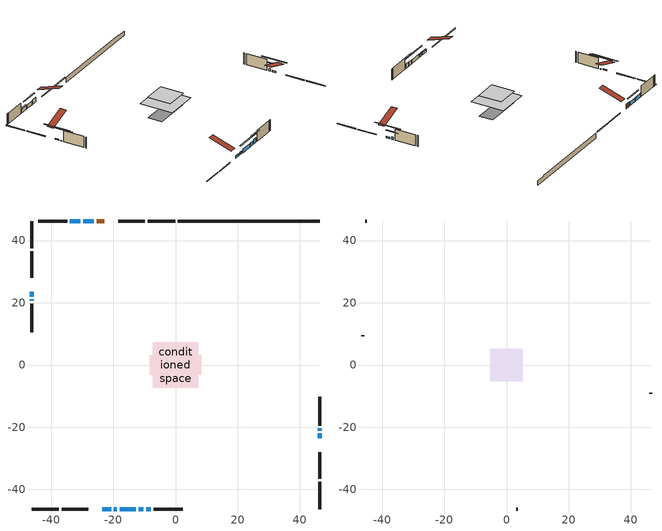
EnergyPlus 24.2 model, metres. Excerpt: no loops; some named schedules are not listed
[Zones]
conditioned space
 floor adiabatic (AdiabaticFloorConstruction): -7.32,-7.32 -7.32,7.32 7.32,7.32 7.32,-7.32 z2.96
 floor foundation (Slab1 construction): -8.27,-3.11 -8.27,3.11 8.27,3.11 8.27,-3.11 z-1.8
 wall outside (RimJoist1 construction): -0.16,46.29 -8.88,46.29 / -46.29,-46.29 -37.57,-46.29 / -46.29,46.29 -46.29,37.57 / 46.29,-46.29 46.29,-37.57 z0.52:0.82
 wall outside (RimJoist2 construction): -9.81,46.29 -18.35,46.29 / -36.64,-46.29 -28.1,-46.29 / -46.29,36.64 -46.29,28.1 / 46.29,-36.64 46.29,-28.1 z0.52:0.82
 wall outside (AdiabaticWallConstruction 1): -22.88,46.29 -25.37,46.29 z0.52:2.55
 wall outside (AdiabaticWallConstruction): -26.3,46.29 -29.64,46.29 / -30.57,46.29 -33.92,46.29 / -11.78,-46.29 -10.33,-46.29 z0.52:2.15; -23.57,-46.29 -20.72,-46.29 / -19.79,-46.29 -18.82,-46.29 z0.52:1.54; 46.29,-23.57 46.29,-21.99 / -46.29,23.57 -46.29,21.99 z0.52:1.11; -46.29,21.07 -46.29,20.66 z0.52:0.78; -17.9,-46.29 -12.71,-46.29 z0.52:2.14; -9.41,-46.29 -7.88,-46.29 z0.52:2.53; 46.29,-21.07 46.29,-20.38 z0.52:1.51
 wall outside (Wall1 construction): -34.84,46.29 -44.07,46.29 / -6.95,-46.29 2.28,-46.29 / -46.29,19.73 -46.29,10.5 / 46.29,-19.45 46.29,-10.22 z0.52:5.4
 wall foundation (FoundationWall1 construction): 0.77,46.29,-1.8 0.77,46.29,0.52 41.74,46.29,0.52 41.74,46.29,0.09 46.29,46.29,0.09 46.29,46.29,-1.8
 window (WindowConstruction): -26.3,46.29 -29.64,46.29 z0.52:2.14
 window (WindowConstruction 5): -30.57,46.29 -33.92,46.29 z0.52:2.14
 window (WindowConstruction 6): -23.57,-46.29 -20.72,-46.29 z0.52:1.53
 window (WindowConstruction 7): -19.79,-46.29 -18.82,-46.29 z0.52:1.53
 window (WindowConstruction 8): 46.29,-23.57 46.29,-22 z0.52:1.11
 window (WindowConstruction 9): -46.29,23.57 -46.29,22 z0.52:1.11
 window (WindowConstruction 10): -46.29,21.07 -46.29,20.66 z0.52:0.77
 window (WindowConstruction 1): -17.9,-46.29 -12.71,-46.29 z0.52:2.14
 window (WindowConstruction 2): -11.78,-46.29 -10.33,-46.29 z0.52:2.14
 window (WindowConstruction 3): -9.4,-46.29 -7.88,-46.29 z0.52:2.53
 window (WindowConstruction 4): 46.29,-21.07 46.29,-20.38 z0.52:1.51
 door (Door): -22.88,46.29 -25.37,46.29 z0.52:2.55
 ceiling adiabatic (AdiabaticFloorConstruction): 7.32,-7.32 7.32,7.32 -7.32,7.32 -7.32,-7.32 z2.96
attic - vented
 floor to conditioned space (Floor1 construction Reversed): -5.22,-5.22 -5.22,5.22 5.22,5.22 5.22,-5.22 z5.4
 wall outside (Wall3 construction): -45,46.29 -45.36,46.29 / 3.21,-46.29 3.56,-46.29 / -46.29,9.58 -46.29,9.22 / 46.29,-9.29 46.29,-8.93 z0.52:5.4
 roof outside (Roof1 construction): -21.95,46.29,5.4 -21.95,36.13,8.78 -19.27,36.13,8.78 -19.27,46.29,5.4; -24.5,-46.29,5.4 -24.5,-36.13,8.78 -27.17,-36.13,8.78 -27.17,-46.29,5.4; -46.29,24.5,5.4 -36.13,24.5,8.78 -36.13,27.17,8.78 -46.29,27.17,5.4; 46.29,-24.5,5.4 36.13,-24.5,8.78 36.13,-27.17,8.78 46.29,-27.17,5.4
shading: -32.22,46.29 -23.72,46.29 -23.72,46.7 -32.22,46.7 z4.72; -34.12,46.29 -30.37,46.29 -30.37,46.7 -34.12,46.7 z2.35; -20.52,-46.29 -23.77,-46.29 -23.77,-46.7 -20.52,-46.7 z1.74; -18.62,-46.29 -19.99,-46.29 -19.99,-46.7 -18.62,-46.7 z1.74; 46.29,-16.93 46.29,-28.64 46.7,-28.64 46.7,-16.93 z6.17; -46.29,16.93 -46.29,28.64 -46.7,28.64 -46.7,16.93 z6.17; -46.29,15.59 -46.29,26.13 -46.7,26.13 -46.7,15.59 z5.84; -10.13,-46.29 -20.47,-46.29 -20.47,-46.7 -10.13,-46.7 z4.72; -7.76,-46.29 -14.36,-46.29 -14.36,-46.7 -7.76,-46.7 z4.72; -5.3,-46.29 -11.98,-46.29 -11.98,-46.7 -5.3,-46.7 z5.1; 46.29,-17.8 46.29,-23.64 46.7,-23.64 46.7,-17.8 z4.09
[Building]
Building 1: Terrain=Suburbs
[Site:Location]
Toronto Intl AP_ON: Latitude {deg}=43.68; Longitude {deg}=-79.63; Time Zone {hr}=-5; Elevation {m}=173; Keep Site Location Information=Yes
[Site:GroundTemperature:Shallow]
4.59119, 2.66285, 2.50842, 3.42352, 7.09712, 10.7536, 13.9236, 15.9317, 16.1023, 14.4691, 11.3799, 7.83558
[Site:WaterMainsTemperature]
Calculation Method=Schedule; Temperature Schedule=mains temperature schedule
[Material] Roughness=Rough; Thermal Absorptance=0.9
Name | Thickness {m} | Conductivity {W/m-K} | Density {kg/m3} | Specific Heat {J/kg-K} | Solar Absorptance | Visible Absorptance
asphalt or fiberglass shingles | 0.00635 | 0.162714 | 1121.4 | 1465.45 | 0.4 | 0.4
ceiling loosefill ins | 0.169333 | 0.0480833 | 16.02 | 1046.75 | 0.7 | 0.7
ceiling stud and cavity | 0.1397 | 0.105082 | 65.682 | 1177.47 | 0.7 | 0.7
concrete 4.0 in. | 0.1016 | 1.803125 | 2242.8 | 837.4 | 0.7 | 0.7
concrete 8.0 in. | 0.2032 | 1.803125 | 2242.8 | 837.4 | 0.7 | 0.7
door material | 0.04445 | 0.053851 | 512.64 | 1214.23 | 0.7 | 0.7
exterior vertical ins | 0.0681182 | 0.029427 | 32.04 | 1214.23 | 0.7 | 0.7
floor covering | 0.0127 | 0.0433444 | 54.468 | 1339.84 | 0.6 | 0.6
floor rigid ins; wall rigid ins | 0.512978 | 0.029427 | 32.04 | 1214.23 | 0.7 | 0.7
floor stud and cavity | 0.1397 | 1.75129 | 37.0049 | 1207.88 | 0.7 | 0.7
furniture material conditioned space 1 | 0.1524 | 0.115458 | 640.8 | 1214.23 | 0.6 | 0.6
gypsum board | 0.0127 | 0.160291 | 801 | 837.4 | 0.6 | 0.6
gypsum board 1 | 0.0127 | 0.160291 | 801 | 837.4 | 0.7 | 0.7
osb sheathing 0.5 in. | 0.0127 | 0.115458 | 512.64 | 1214.23 | 0.7 | 0.7
osb sheathing 0.75 in. | 0.01905 | 0.115458 | 512.64 | 1214.23 | 0.7 | 0.7
osb sheathing 2.0 in. | 0.0508 | 0.115458 | 512.64 | 1214.23 | 0.7 | 0.7
rim joist stud and cavity | 0.0508 | 0.0451784 | 125.044 | 1163.47 | 0.6 | 0.6
rim joist stud and cavity 1 | 0.0508 | 0.0290657 | 125.044 | 1163.47 | 0.6 | 0.6
wall stud and cavity | 0.1397 | 0.0896479 | 139.0536 | 1170.24 | 0.7 | 0.7
wall stud and cavity 1 | 0.0889 | 6.9971 | 50.32683 | 1063.81 | 0.6 | 0.6
wall stud and cavity 2 | 0.0889 | 0.380278 | 52.3479 | 1209.89 | 0.7 | 0.7
wall stud and cavity 3 | 0.0889 | 0.391764 | 83.0341 | 1211.67 | 0.7 | 0.7
wood siding | 0.0254 | 0.102417 | 544.68 | 1172.36 | 0.4 | 0.4
wood siding 1 | 0.00254 | 0.102417 | 544.68 | 1172.36 | 0.4 | 0.4
wood siding 2; wood siding 3; wood siding 4 | 0.0254 | 0.102417 | 544.68 | 1172.36 | 0.7 | 0.7
[WindowMaterial:SimpleGlazingSystem]
Name | U-Factor {W/m2-K} | Solar Heat Gain Coefficient
WindowMaterial | 3.310274 | 0.62
WindowMaterial 1 | 3.29721 | 0.69
WindowMaterial 2 | 3.29835 | 0.68
WindowMaterial 3 | 4.33856 | 0.68
WindowMaterial 4 | 3.30573 | 0.62
WindowMaterial 5 | 3.30232 | 0.66
WindowMaterial 6 | 3.30346 | 0.65
WindowMaterial 7 | 3.30573 | 0.59
WindowMaterial 8 | 3.26655 | 0.43
[Construction]
AdiabaticFloorConstruction: floor stud and cavity, floor rigid ins, osb sheathing 0.75 in., floor covering
AdiabaticWallConstruction: wood siding 3, wall rigid ins, wall stud and cavity 2, gypsum board
AdiabaticWallConstruction 1: wood siding 4, wall rigid ins, wall stud and cavity 2, gypsum board
Door: door material
Floor1 construction Reversed: gypsum board, ceiling stud and cavity, ceiling loosefill ins
FoundationWall1 construction: concrete 8.0 in., gypsum board 1
furniture construction conditioned space 1: furniture material conditioned space 1
PartitionWallConstruction: gypsum board, wall stud and cavity 3, gypsum board
RimJoist1 construction: wood siding 2, osb sheathing 2.0 in., rim joist stud and cavity
RimJoist2 construction: wood siding 2, osb sheathing 2.0 in., rim joist stud and cavity 1
Roof1 construction: asphalt or fiberglass shingles
Slab1 construction: concrete 4.0 in.
Wall1 construction: wood siding, osb sheathing 0.5 in., wall stud and cavity, gypsum board
Wall3 construction: wood siding 1, wall stud and cavity 1
WindowConstruction; WindowConstruction 5: WindowMaterial
WindowConstruction 1: WindowMaterial 1
WindowConstruction 10: WindowMaterial 8
WindowConstruction 2: WindowMaterial 2
WindowConstruction 3: WindowMaterial 3
WindowConstruction 4: WindowMaterial 4
WindowConstruction 6: WindowMaterial 5
WindowConstruction 7: WindowMaterial 6
WindowConstruction 8; WindowConstruction 9: WindowMaterial 7
[Zone] Multiplier=1; Part of Total Floor Area=Yes
Name | Volume {m3}
attic - vented | 59.8125
conditioned space | 784.8
[Space]
Name | Zone | Volume {m3}
attic - vented 1 | attic - vented | 59.8125
conditioned space 1 | conditioned space | 784.8
[ZoneInfiltration:EffectiveLeakageArea]
infil attic - vented 1: Zone or Space=attic - vented 1; Schedule=Always On Discrete; Effective Air Leakage Area {cm2}=4502.07; Stack Coefficient=0.000574617; Wind Coefficient=1.61961e-05
[ZoneMixing]
whole house fan mix: Zone or Space=attic - vented; Schedule=Always On Continuous; Design Flow Rate Calculation Method=Flow/Zone; Design Flow Rate {m3/s}=0; Source Zone or Space=conditioned space
[SurfaceProperty:ExposedFoundationPerimeter]
Slab1: Exposed Perimeter Calculation Method=TotalExposedPerimeter; Total Exposed Perimeter {m}=45.518
[InternalMass] Zone or ZoneList=conditioned space; Space or SpaceList=conditioned space 1
Name | Construction | Surface Area {m2}
furniture mass conditioned space 1 | furniture construction conditioned space 1 | 126.92
partition wall mass | PartitionWallConstruction | 317.3
[Lights]
interior lighting: Zone or ZoneList or Space or SpaceList=conditioned space 1; Schedule=interior lighting schedule; Design Level Calculation Method=LightingLevel; Lighting Level {W}=343.2; Return Air Fraction=0; Fraction Radiant=0.6; Fraction Visible=0.2; Fraction Replaceable=1
[People]
occupants: Zone or ZoneList or Space or SpaceList=conditioned space 1; Number of People Schedule=occupants schedule; Number of People Calculation Method=People; Number of People=3; Fraction Radiant=0.314171; Sensible Heat Fraction=0.56303; Activity Level Schedule=occupants activity schedule; Carbon Dioxide Generation Rate {m3/s-W}=0; Enable ASHRAE 55 Comfort Warnings=No; Mean Radiant Temperature Calculation Type=EnclosureAveraged
[ElectricEquipment] Zone or ZoneList or Space or SpaceList=conditioned space 1; Design Level Calculation Method=EquipmentLevel
Name | Schedule | Design Level {W} | Fraction Latent | Fraction Radiant | Fraction Lost
clothes dryer | clothes dryer schedule | 140.772 | 0.015 | 0.081 | 0.85
clothes washer | clothes washer schedule | 32.1985 | 0.03 | 0.162 | 0.7
cooking range | cooking range schedule | 215.147 | 0.08 | 0.432 | 0.2
dishwasher | dishwasher schedule | 66.8632 | 0.3 | 0.18 | 0.4
fridge | fridge schedule | 72.9452 | 0 | 0.6 | 0
mech vent house fan | mech vent house fan schedule | 0 | 0 | 0 | 1
mech vent house fan cfis | mech vent house fan cfis schedule | 0 | 0 | 0 | 0
misc plug loads | misc plug loads schedule | 494.7 | 0.045 | 0.513 | 0.1
whole house fan | Always On Discrete | 0 | 0 | 0 | 1
[OtherEquipment] Zone or ZoneList or Space or SpaceList=conditioned space 1; Design Level Calculation Method=EquipmentLevel
Name | Fuel Type | Schedule | Design Level {W} | Fraction Latent | Fraction Radiant | Fraction Lost
clothes dryer 1 | Electricity | clothes dryer schedule | 0 | 0.015 | 0.081 | 0.85
cooking range 1 | Electricity | cooking range schedule | 0 | 0.08 | 0.432 | 0.2
general water use latent | None | general water use schedule | 62.594 | 1 | 0 | 0
general water use sensible | None | general water use schedule | -61.6891 | 0 | 0.6 | 0
mech vent house fan latent load | None | Always On Discrete | 0 | 1 | 0 | 0
mech vent house fan sensible load | None | Always On Discrete | 0 | 0 | 0 | 0
water heater energy adjustment1 | NaturalGas | Always On Discrete | 0.01 | 0 | 0 | 1
[ZoneInfiltration:DesignFlowRate] Zone or ZoneList or Space or SpaceList=conditioned space 1; Schedule=Always On Discrete; Design Flow Rate Calculation Method=Flow/Zone; Design Flow Rate {m3/s}=0
infil flow; natural vent flow; whole house fan flow
[AvailabilityManager:Scheduled]
central ac and furnace airloop Availability Manager: Schedule=Always On Discrete
[Foundation:Kiva]
Foundation Kiva 1: Initial Indoor Air Temperature {C}=18; Wall Height Above Grade {m}=0.519989; Wall Depth Below Slab {m}=0.2032; Custom Block Material Name 1=exterior vertical ins; Custom Block Depth 1 {m}=2.31999; Custom Block X Position 1 {m}=0.2159; Custom Block Z Position 1 {m}=0
[Foundation:Kiva:Settings]
Soil Conductivity {W/m-K}=0.849921; Soil Density {kg/m3}=1842.3; Soil Specific Heat {J/kg-K}=418.7; Ground Solar Absorptivity=0.9; Ground Thermal Absorptivity=0.9; Ground Surface Roughness {m}=0.03; Far-Field Width {m}=40; Deep-Ground Boundary Condition=ZeroFlux; Deep-Ground Depth {m}=40; Minimum Cell Dimension {m}=0.2; Maximum Cell Growth Coefficient=3; Simulation Timestep=Timestep
[Exterior:Lights]
exterior lighting: Schedule=exterior lighting schedule; Design Level {W}=75.6
[EnergyManagementSystem:GlobalVariable]
central_ac_and_furnace_airloop_Fan_RTF
infil_program_Qfan
infil_program_Qinf
natural_vent_program_Qnv
natural_vent_program_Qwhf
[EnergyManagementSystem:Sensor]
Name | Output:Variable or Output:Meter Index Key | Output:Variable or Output:Meter
airflow_gain | infil flow | Infiltration Sensible Heat Gain Energy
airflow_gain_1 | natural vent flow | Infiltration Sensible Heat Gain Energy
airflow_gain_2 | whole house fan flow | Infiltration Sensible Heat Gain Energy
airflow_loss | infil flow | Infiltration Sensible Heat Loss Energy
airflow_loss_1 | natural vent flow | Infiltration Sensible Heat Loss Energy
airflow_loss_2 | whole house fan flow | Infiltration Sensible Heat Loss Energy
clg_load_cond |  | Cooling:EnergyTransfer:Zone:CONDITIONED SPACE
clg_sp_s; clg_sp_s_1 | cooling setpoint | Schedule Value
clothes_dryer_exhaust_0_sch_s | clothes dryer exhaust 0 schedule | Schedule Value
cool_season | cooling season schedule | Schedule Value
htg_load_cond |  | Heating:EnergyTransfer:Zone:CONDITIONED SPACE
htg_sp_s; htg_sp_s_1 | heating setpoint | Schedule Value
ig_ee_conv | clothes dryer | Electric Equipment Convective Heating Energy
ig_ee_conv_2 | cooking range | Electric Equipment Convective Heating Energy
ig_ee_conv_4 | fridge | Electric Equipment Convective Heating Energy
ig_ee_conv_5 | misc plug loads | Electric Equipment Convective Heating Energy
ig_ee_conv_6 | whole house fan | Electric Equipment Convective Heating Energy
ig_ee_rad | clothes dryer | Electric Equipment Radiant Heating Energy
ig_ee_rad_2 | cooking range | Electric Equipment Radiant Heating Energy
ig_ee_rad_4 | fridge | Electric Equipment Radiant Heating Energy
ig_ee_rad_5 | misc plug loads | Electric Equipment Radiant Heating Energy
ig_ee_rad_6 | whole house fan | Electric Equipment Radiant Heating Energy
ig_lgt_conv | interior lighting | Lights Convective Heating Energy
ig_lgt_rad | interior lighting | Lights Radiant Heating Energy
ig_lgt_vis | interior lighting | Lights Visible Radiation Heating Energy
ig_oe_conv | clothes dryer 1 | Other Equipment Convective Heating Energy
ig_oe_conv_1 | cooking range 1 | Other Equipment Convective Heating Energy
ig_oe_conv_2 | general water use latent | Other Equipment Convective Heating Energy
ig_oe_conv_3 | general water use sensible | Other Equipment Convective Heating Energy
ig_oe_conv_4 | water heater energy adjustment1 | Other Equipment Convective Heating Energy
ig_oe_rad | clothes dryer 1 | Other Equipment Radiant Heating Energy
ig_oe_rad_1 | cooking range 1 | Other Equipment Radiant Heating Energy
ig_oe_rad_2 | general water use latent | Other Equipment Radiant Heating Energy
ig_oe_rad_3 | general water use sensible | Other Equipment Radiant Heating Energy
ig_oe_rad_4 | water heater energy adjustment1 | Other Equipment Radiant Heating Energy
ig_ppl_conv | occupants | People Convective Heating Energy
ig_ppl_rad | occupants | People Radiant Heating Energy
im_conv | furniture mass conditioned space 1 | Surface Inside Face Convection Heat Gain Energy
im_conv_1 | partition wall mass | Surface Inside Face Convection Heat Gain Energy
im_ig | furniture mass conditioned space 1 | Surface Inside Face Internal Gains Radiation Heat Gain Energy
im_ig_1 | partition wall mass | Surface Inside Face Internal Gains Radiation Heat Gain Energy
im_lgt | furniture mass conditioned space 1 | Surface Inside Face Lights Radiation Heat Gain Energy
im_lgt_1 | partition wall mass | Surface Inside Face Lights Radiation Heat Gain Energy
im_sol | furniture mass conditioned space 1 | Surface Inside Face Solar Radiation Heat Gain Energy
im_sol_1 | partition wall mass | Surface Inside Face Solar Radiation Heat Gain Energy
im_surf | furniture mass conditioned space 1 | Surface Inside Face Net Surface Thermal Radiation Heat Gain Energy
im_surf_1 | partition wall mass | Surface Inside Face Net Surface Thermal Radiation Heat Gain Energy
mv_conv | mech vent house fan | Electric Equipment Convective Heating Energy
mv_conv_1 | mech vent house fan cfis | Electric Equipment Convective Heating Energy
mv_conv_2 | mech vent house fan latent load | Other Equipment Convective Heating Energy
mv_conv_3 | mech vent house fan sensible load | Other Equipment Convective Heating Energy
mv_rad | mech vent house fan | Electric Equipment Radiant Heating Energy
mv_rad_1 | mech vent house fan cfis | Electric Equipment Radiant Heating Energy
mv_rad_2 | mech vent house fan latent load | Other Equipment Radiant Heating Energy
mv_rad_3 | mech vent house fan sensible load | Other Equipment Radiant Heating Energy
natural_vent_s | natural vent schedule | Schedule Value
out_pb_s |  | Site Outdoor Air Barometric Pressure
out_wt_s |  | Site Outdoor Air Humidity Ratio
site_vw_s |  | Site Wind Speed
ss_back_out | Window1 | Surface Window Shortwave from Zone Back Out Window Heat Transfer Rate
ss_back_out_1 | Window13 | Surface Window Shortwave from Zone Back Out Window Heat Transfer Rate
ss_back_out_10 | Window9 | Surface Window Shortwave from Zone Back Out Window Heat Transfer Rate
ss_back_out_2 | Window19 | Surface Window Shortwave from Zone Back Out Window Heat Transfer Rate
ss_back_out_3 | Window21 | Surface Window Shortwave from Zone Back Out Window Heat Transfer Rate
ss_back_out_4 | Window22 | Surface Window Shortwave from Zone Back Out Window Heat Transfer Rate
ss_back_out_5 | Window24 | Surface Window Shortwave from Zone Back Out Window Heat Transfer Rate
ss_back_out_6 | Window26 | Surface Window Shortwave from Zone Back Out Window Heat Transfer Rate
ss_back_out_7 | Window4 | Surface Window Shortwave from Zone Back Out Window Heat Transfer Rate
ss_back_out_8 | Window6 | Surface Window Shortwave from Zone Back Out Window Heat Transfer Rate
ss_back_out_9 | Window8 | Surface Window Shortwave from Zone Back Out Window Heat Transfer Rate
ss_conv | Door1 | Surface Inside Face Convection Heat Gain Energy
ss_conv_1 | Window1 | Surface Inside Face Convection Heat Gain Energy
ss_conv_10 | Window8 | Surface Inside Face Convection Heat Gain Energy
ss_conv_11 | Window9 | Surface Inside Face Convection Heat Gain Energy
ss_conv_2 | Window13 | Surface Inside Face Convection Heat Gain Energy
ss_conv_3 | Window19 | Surface Inside Face Convection Heat Gain Energy
ss_conv_4 | Window21 | Surface Inside Face Convection Heat Gain Energy
ss_conv_5 | Window22 | Surface Inside Face Convection Heat Gain Energy
ss_conv_6 | Window24 | Surface Inside Face Convection Heat Gain Energy
ss_conv_7 | Window26 | Surface Inside Face Convection Heat Gain Energy
ss_conv_8 | Window4 | Surface Inside Face Convection Heat Gain Energy
ss_conv_9 | Window6 | Surface Inside Face Convection Heat Gain Energy
ss_ig | Door1 | Surface Inside Face Internal Gains Radiation Heat Gain Energy
ss_ig_1 | Window1 | Surface Inside Face Internal Gains Radiation Heat Gain Energy
ss_ig_10 | Window8 | Surface Inside Face Internal Gains Radiation Heat Gain Energy
ss_ig_11 | Window9 | Surface Inside Face Internal Gains Radiation Heat Gain Energy
ss_ig_2 | Window13 | Surface Inside Face Internal Gains Radiation Heat Gain Energy
ss_ig_3 | Window19 | Surface Inside Face Internal Gains Radiation Heat Gain Energy
ss_ig_4 | Window21 | Surface Inside Face Internal Gains Radiation Heat Gain Energy
ss_ig_5 | Window22 | Surface Inside Face Internal Gains Radiation Heat Gain Energy
ss_ig_6 | Window24 | Surface Inside Face Internal Gains Radiation Heat Gain Energy
ss_ig_7 | Window26 | Surface Inside Face Internal Gains Radiation Heat Gain Energy
ss_ig_8 | Window4 | Surface Inside Face Internal Gains Radiation Heat Gain Energy
ss_ig_9 | Window6 | Surface Inside Face Internal Gains Radiation Heat Gain Energy
ss_lgt | Door1 | Surface Inside Face Lights Radiation Heat Gain Energy
ss_sol | Door1 | Surface Inside Face Solar Radiation Heat Gain Energy
ss_surf | Door1 | Surface Inside Face Net Surface Thermal Radiation Heat Gain Energy
ss_surf_1 | Window1 | Surface Inside Face Net Surface Thermal Radiation Heat Gain Energy
ss_surf_10 | Window8 | Surface Inside Face Net Surface Thermal Radiation Heat Gain Energy
ss_surf_11 | Window9 | Surface Inside Face Net Surface Thermal Radiation Heat Gain Energy
ss_surf_2 | Window13 | Surface Inside Face Net Surface Thermal Radiation Heat Gain Energy
ss_surf_3 | Window19 | Surface Inside Face Net Surface Thermal Radiation Heat Gain Energy
ss_surf_4 | Window21 | Surface Inside Face Net Surface Thermal Radiation Heat Gain Energy
ss_surf_5 | Window22 | Surface Inside Face Net Surface Thermal Radiation Heat Gain Energy
ss_surf_6 | Window24 | Surface Inside Face Net Surface Thermal Radiation Heat Gain Energy
ss_surf_7 | Window26 | Surface Inside Face Net Surface Thermal Radiation Heat Gain Energy
ss_surf_8 | Window4 | Surface Inside Face Net Surface Thermal Radiation Heat Gain Energy
ss_surf_9 | Window6 | Surface Inside Face Net Surface Thermal Radiation Heat Gain Energy
ss_trans_in | Window1 | Surface Window Transmitted Solar Radiation Rate
ss_trans_in_1 | Window13 | Surface Window Transmitted Solar Radiation Rate
ss_trans_in_10 | Window9 | Surface Window Transmitted Solar Radiation Rate
ss_trans_in_2 | Window19 | Surface Window Transmitted Solar Radiation Rate
ss_trans_in_3 | Window21 | Surface Window Transmitted Solar Radiation Rate
ss_trans_in_4 | Window22 | Surface Window Transmitted Solar Radiation Rate
ss_trans_in_5 | Window24 | Surface Window Transmitted Solar Radiation Rate
ss_trans_in_6 | Window26 | Surface Window Transmitted Solar Radiation Rate
ss_trans_in_7 | Window4 | Surface Window Transmitted Solar Radiation Rate
ss_trans_in_8 | Window6 | Surface Window Transmitted Solar Radiation Rate
ss_trans_in_9 | Window8 | Surface Window Transmitted Solar Radiation Rate
ss_trans_out | Window1 | Surface Inside Face Initial Transmitted Diffuse Transmitted Out Window Solar Radiation Rate
ss_trans_out_1 | Window13 | Surface Inside Face Initial Transmitted Diffuse Transmitted Out Window Solar Radiation Rate
ss_trans_out_10 | Window9 | Surface Inside Face Initial Transmitted Diffuse Transmitted Out Window Solar Radiation Rate
ss_trans_out_2 | Window19 | Surface Inside Face Initial Transmitted Diffuse Transmitted Out Window Solar Radiation Rate
ss_trans_out_3 | Window21 | Surface Inside Face Initial Transmitted Diffuse Transmitted Out Window Solar Radiation Rate
ss_trans_out_4 | Window22 | Surface Inside Face Initial Transmitted Diffuse Transmitted Out Window Solar Radiation Rate
ss_trans_out_5 | Window24 | Surface Inside Face Initial Transmitted Diffuse Transmitted Out Window Solar Radiation Rate
ss_trans_out_6 | Window26 | Surface Inside Face Initial Transmitted Diffuse Transmitted Out Window Solar Radiation Rate
ss_trans_out_7 | Window4 | Surface Inside Face Initial Transmitted Diffuse Transmitted Out Window Solar Radiation Rate
ss_trans_out_8 | Window6 | Surface Inside Face Initial Transmitted Diffuse Transmitted Out Window Solar Radiation Rate
ss_trans_out_9 | Window8 | Surface Inside Face Initial Transmitted Diffuse Transmitted Out Window Solar Radiation Rate
s_conv | Floor1 | Surface Inside Face Convection Heat Gain Energy
s_conv_1 | FoundationWall1 | Surface Inside Face Convection Heat Gain Energy
s_conv_10 | RimJoist2:270 | Surface Inside Face Convection Heat Gain Energy
s_conv_11 | RimJoist2:90 | Surface Inside Face Convection Heat Gain Energy
s_conv_12 | Slab1 | Surface Inside Face Convection Heat Gain Energy
s_conv_13 | Wall1:0 | Surface Inside Face Convection Heat Gain Energy
s_conv_14 | Wall1:180 | Surface Inside Face Convection Heat Gain Energy
s_conv_15 | Wall1:270 | Surface Inside Face Convection Heat Gain Energy
s_conv_16 | Wall1:90 | Surface Inside Face Convection Heat Gain Energy
s_conv_2 | inferred conditioned ceiling | Surface Inside Face Convection Heat Gain Energy
s_conv_3 | inferred conditioned floor | Surface Inside Face Convection Heat Gain Energy
s_conv_4 | RimJoist1:0 | Surface Inside Face Convection Heat Gain Energy
s_conv_5 | RimJoist1:180 | Surface Inside Face Convection Heat Gain Energy
s_conv_6 | RimJoist1:270 | Surface Inside Face Convection Heat Gain Energy
s_conv_7 | RimJoist1:90 | Surface Inside Face Convection Heat Gain Energy
s_conv_8 | RimJoist2:0 | Surface Inside Face Convection Heat Gain Energy
s_conv_9 | RimJoist2:180 | Surface Inside Face Convection Heat Gain Energy
s_ig | Floor1 | Surface Inside Face Internal Gains Radiation Heat Gain Energy
s_ig_1 | FoundationWall1 | Surface Inside Face Internal Gains Radiation Heat Gain Energy
s_ig_10 | RimJoist2:270 | Surface Inside Face Internal Gains Radiation Heat Gain Energy
s_ig_11 | RimJoist2:90 | Surface Inside Face Internal Gains Radiation Heat Gain Energy
s_ig_12 | Slab1 | Surface Inside Face Internal Gains Radiation Heat Gain Energy
s_ig_13 | Wall1:0 | Surface Inside Face Internal Gains Radiation Heat Gain Energy
s_ig_14 | Wall1:180 | Surface Inside Face Internal Gains Radiation Heat Gain Energy
s_ig_15 | Wall1:270 | Surface Inside Face Internal Gains Radiation Heat Gain Energy
s_ig_16 | Wall1:90 | Surface Inside Face Internal Gains Radiation Heat Gain Energy
s_ig_2 | inferred conditioned ceiling | Surface Inside Face Internal Gains Radiation Heat Gain Energy
s_ig_3 | inferred conditioned floor | Surface Inside Face Internal Gains Radiation Heat Gain Energy
s_ig_4 | RimJoist1:0 | Surface Inside Face Internal Gains Radiation Heat Gain Energy
